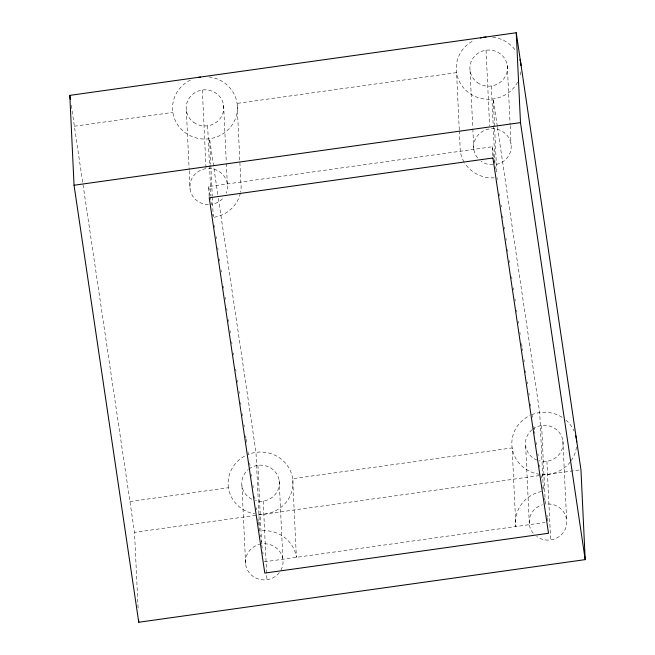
<?xml version="1.0" encoding="UTF-8"?>
<svg xmlns="http://www.w3.org/2000/svg" width="655" height="655" viewBox="0 0 655 655"><rect width="100%" height="100%" fill="white"/><g stroke="black" fill="none" stroke-linecap="round" stroke-linejoin="round"><path stroke-width="0.49" stroke-dasharray="3.27 2.46" d="M74.375 126.227L172.871 112.406M209.174 196.754L208.691 186.544L492.404 146.745L494.32 159.656M129.952 501.533L228.439 487.713A32.447 31.17 -2.7 0 0 254.803 513.905M138.082 607.955L134.512 532.376L257.03 515.19M258.045 515.051L579.953 469.889M264.268 561.843L545.042 522.461M497.309 126.268L493.264 98.946L496.777 173.501M497.456 127.275L539.704 412.56L543.314 489.154M494.468 160.647L494.902 163.627M495.344 166.616L495.647 168.613M496.973 177.587L497.268 179.609M499.372 193.774L499.667 195.796M501.018 204.9L501.312 206.923M502.663 216.027L502.966 218.058M504.309 227.162L504.612 229.185M505.963 238.289L506.258 240.311M507.609 249.416L507.912 251.438M509.254 260.543L509.557 262.565M511.653 276.729L511.956 278.752M513.299 287.856L513.602 289.878M514.945 298.983L515.248 301.005M516.599 310.118L516.893 312.14M518.244 321.245L518.547 323.267M519.89 332.372L520.193 334.394M521.544 343.498L522.141 347.543M522.289 348.558L522.592 350.581M523.934 359.685L524.237 361.707M525.588 370.812L525.883 372.834M527.234 381.939L527.529 383.961M528.88 393.065L529.183 395.096M530.525 404.2L530.828 406.223M532.179 415.327L532.474 417.35M533.825 426.454L534.423 430.499M534.57 431.514L534.873 433.536M536.224 442.641L536.519 444.663M537.87 453.768L538.164 455.79M539.515 464.894L539.818 466.917M541.161 476.021L541.464 478.052M542.815 487.156L543.11 489.179M544.444 498.177L544.739 500.174M546.95 515.092L547.244 517.082M547.392 518.072L547.834 521.053M217.796 194.388L209.551 138.745L210.754 164.282M218.393 198.44L255.99 452.359L259.699 531A32.447 31.17 -2.7 0 1 296.387 557.34L292.679 478.699A32.447 31.17 -2.7 0 0 247.836 454.578M208.691 186.544L210.607 199.456M212.818 214.398L213.112 216.387M214.463 225.484L214.758 227.506M216.109 236.611L216.412 238.633M217.755 247.737L218.058 249.76M219.409 258.864L219.703 260.886M221.054 269.991L221.349 272.013M223.453 286.178L223.748 288.2M225.099 297.305L225.394 299.335M226.745 308.44L227.048 310.462M228.39 319.566L228.693 321.589M230.044 330.693L230.339 332.715M231.69 341.82L231.985 343.842M233.336 352.947L233.638 354.969M235.734 369.133L236.029 371.156M237.38 380.26L237.683 382.283M239.026 391.395L239.329 393.418M240.68 402.522L240.974 404.544M242.325 413.649L242.628 415.671M243.971 424.776L244.274 426.798M245.617 435.902L245.92 437.925M246.067 438.94L246.673 442.985M248.016 452.089L248.319 454.111M249.661 463.216L249.964 465.238M251.315 474.343L251.61 476.373M252.961 485.478L253.264 487.5M254.607 496.605L254.91 498.627M256.261 507.731L256.555 509.754M257.906 518.858L258.201 520.881M258.357 521.896L258.954 525.94M260.289 534.988L260.592 536.985M261.181 540.973L261.623 543.961A18.807 18.07 -2.7 0 1 280.201 552.19A18.807 18.07 -2.7 0 1 279.873 571.872M261.771 544.96L262.213 547.94M262.802 551.911L263.089 553.901M71.28 105.332L134.512 532.376M562.891 440.799L566.6 519.431M546.917 461.292L550.626 539.933M541.62 425.529L545.14 500.076M545.189 501.1L545.328 504.162A18.807 18.07 -2.7 0 1 566.198 526.481A18.807 18.07 -2.7 0 1 536.682 536.535M525.654 446.022L529.363 524.655M507.314 65.492L510.106 124.728M510.155 125.744L511.023 144.125M491.34 85.985L493.174 124.794M493.223 125.817L494.959 162.579M492.404 146.745L492.887 156.954M486.051 50.222L489.613 125.793M470.077 70.715L472.771 127.905M472.82 128.929L473.786 149.356M459.278 129.796L456.576 72.607L237.102 103.4L240.811 182.033A32.447 31.17 -2.7 0 1 240.581 192.177M459.327 130.82L460.285 151.248A32.447 31.17 -2.7 0 0 464.239 162.317M279.177 480.598L282.886 559.231M263.212 501.091L266.921 579.732M257.914 465.328L261.525 541.922M241.941 485.822L245.65 564.454M223.609 105.291L226.302 162.481M226.352 163.504L227.318 183.932M210.804 165.306L212.253 195.943M212.302 196.958L213.211 216.363M207.635 125.785L209.461 164.593M209.51 165.617L210.959 196.254M211.246 202.379L211.344 204.425A18.807 18.07 -2.7 0 0 223.732 197.335M202.338 90.022L206.047 168.654M186.364 110.515L189.164 169.751M189.205 170.767L190.073 189.156M494.165 177.865A32.447 31.17 -2.7 0 1 464.723 163.095M541.562 491.512A32.447 31.17 -2.7 0 0 515.862 526.554L512.153 447.914L292.679 478.699A32.447 31.17 -2.7 0 1 256.662 514.167M240.369 193.184A32.447 31.17 -2.7 0 1 213.26 217.386M533.178 533.252A18.807 18.07 -2.7 0 1 542.446 504.792M477.601 157.945A18.807 18.07 -2.7 0 1 483.546 130.828A18.807 18.07 -2.7 0 1 510.278 141.062A18.807 18.07 -2.7 0 1 495.049 164.626M493.092 164.798A18.807 18.07 -2.7 0 1 481.114 161.236M208.396 204.614A18.807 18.07 -2.7 0 1 190.065 184.12A18.807 18.07 -2.7 0 1 213.53 169.055A18.807 18.07 -2.7 0 1 226.147 193.217M279.308 572.642A18.807 18.07 -2.7 0 1 248.605 571.905A18.807 18.07 -2.7 0 1 259.691 544.33M228.439 487.713A32.447 31.17 -2.7 0 1 246.133 455.34M576.474 447.037A32.447 31.17 -2.7 0 1 571.291 460.555M570.21 462.037A32.447 31.17 -2.7 0 1 519.333 463.437A32.447 31.17 -2.7 0 1 529.838 415.54M531.549 414.779A32.447 31.17 -2.7 0 1 562.997 417.882M565.936 420.125A32.447 31.17 -2.7 0 1 574.116 431.072M208.888 76.938A32.447 31.17 -2.7 0 1 233.917 121.904A32.447 31.17 -2.7 0 1 181.296 129.289A32.447 31.17 -2.7 0 1 192.259 79.271M520.905 71.731A32.447 31.17 -2.7 0 1 519.833 76.733M517.63 82.096A32.447 31.17 -2.7 0 1 465.664 90.136A32.447 31.17 -2.7 0 1 474.269 40.233M492.593 37.139A32.447 31.17 -2.7 0 1 515.87 50.975M248.957 469.029A18.807 18.07 -2.7 0 1 279.014 479.665A18.807 18.07 -2.7 0 1 255.401 500.608M251.757 499.216A18.807 18.07 -2.7 0 1 248.204 469.627M532.671 429.23A18.807 18.07 -2.7 0 1 562.727 439.865A18.807 18.07 -2.7 0 1 539.114 460.809M537.256 460.203A18.807 18.07 -2.7 0 1 531.909 429.827M193.692 122.395A18.807 18.07 -2.7 0 0 223.658 110.007A18.807 18.07 -2.7 0 0 197.614 91.307A18.807 18.07 -2.7 0 0 193.692 122.395M477.405 82.595A18.807 18.07 -2.7 0 0 507.363 70.208A18.807 18.07 -2.7 0 0 481.319 51.508A18.807 18.07 -2.7 0 0 477.405 82.595"/><path stroke-width="0.98" d="M69.807 95.376L516.246 32.75L580.952 469.75L585.193 559.624L138.754 622.25L74.048 185.25L69.807 95.376L70.396 99.355M74.048 185.25L520.488 122.624L516.246 32.75M520.488 122.624L585.193 559.624M138.655 620.211L138.754 622.25M480.434 37.99A32.447 31.17 -2.7 0 1 485.994 37.048M519.939 59.613A32.447 31.17 -2.7 0 1 521.044 65.615M575.786 435.902A32.447 31.17 -2.7 0 1 576.678 441.945M198.571 77.364A32.447 31.17 -2.7 0 1 200.422 77.053M492.937 157.978L209.223 197.777L264.8 573.084L548.505 533.276L492.937 157.978"/></g></svg>
